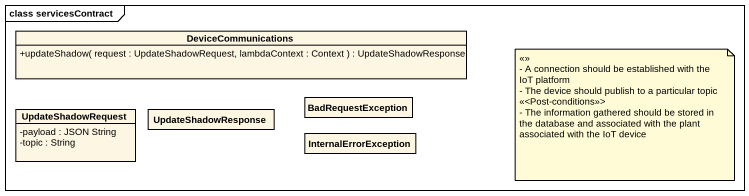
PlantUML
@startuml
mainframe class servicesContract
hide circle
hide empty members
skinparam classAttributeIconSize 0
class DeviceCommunications {
  +updateShadow( request : UpdateShadowRequest, lambdaContext : Context ) : UpdateShadowResponse
}
class UpdateShadowRequest {
  -payload : JSON String
  -topic : String
}
class UpdateShadowResponse
class BadRequestException
class InternalErrorException
note as N1
  <<>>
  - A connection should be established with the IoT platform
  - The device should publish to a particular topic
  <<<Post-conditions>>>
  - The information gathered should be stored in the database and associated with the plant associated with the IoT device
end note
@enduml
